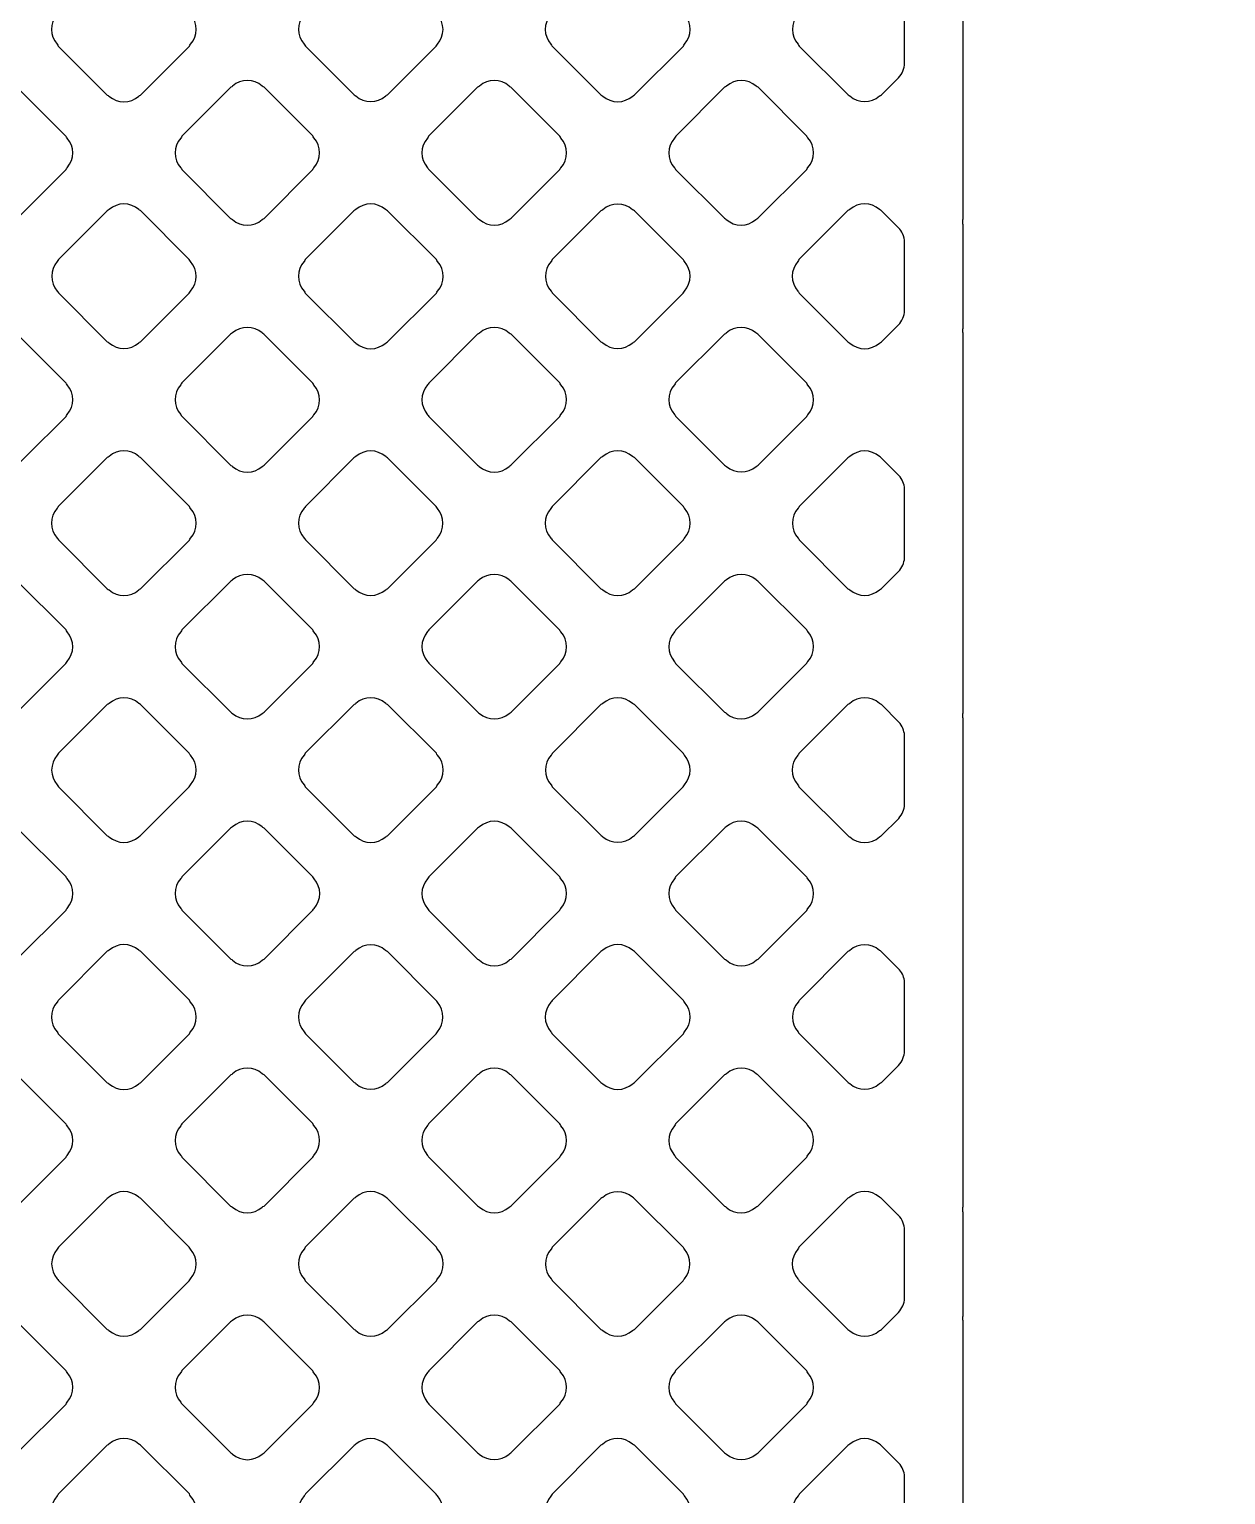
# Model space of a CAD drawing. Extents: x 3811 to 4077, y -444 to -307.
# Drawn here: x 4006.277 to 4007.321, y -391.738 to -390.459 of the extents above; entities that cross this region are included whole.
import ezdxf

# ---------------------------------------------------------------- set-up
doc = ezdxf.new("R2010")
doc.units = 0
doc.layers.add('gbr-dxf', color=7, linetype='Continuous')
doc.layers.add('gbr-outline-dxf', color=2, linetype='Continuous')

msp = doc.modelspace()

# ---------------------------------------------------------------- linework, layer by layer
at = {"layer": 'gbr-dxf'}
for p, q in [((4007.0916, -390.1979), (4007.0916, -390.625)), ((4007.0916, -390.6289), (4007.0916, -390.7204)), ((4007.0916, -390.7236), (4007.0916, -391.0561)), ((4007.0916, -391.06), (4007.0916, -391.4871)), ((4007.0916, -391.491), (4007.0916, -391.5825)), ((4007.0916, -391.5857), (4007.0916, -391.9181))]:
    msp.add_line(p, q, dxfattribs=at)
at = {"layer": 'gbr-dxf', "linetype": 'Continuous'}
for points in [[(4006.3012, -390.472, -0.095756), (4006.3021, -390.4736), (4006.3448, -390.5163, -0.091265), (4006.3464, -390.5173, 0.379731), (4006.3724, -390.5173, -0.09572), (4006.374, -390.5163), (4006.4166, -390.4737, -0.096266), (4006.4176, -390.472, 0.379731), (4006.4176, -390.446, -0.10007), (4006.4166, -390.4443), (4006.3739, -390.4016, -0.087639), (4006.3724, -390.4007, 0.379731), (4006.3464, -390.4007, -0.09572), (4006.3448, -390.4017), (4006.3021, -390.4444, -0.095916), (4006.3012, -390.446, 0.379731)], [(4006.5168, -390.4719, -0.095756), (4006.5178, -390.4736), (4006.5604, -390.5162, -0.091646), (4006.5619, -390.5171, 0.379731), (4006.5879, -390.5171, -0.09572), (4006.5896, -390.5161), (4006.632, -390.4736, -0.098737), (4006.633, -390.472, 0.379672), (4006.633, -390.446, -0.09221), (4006.6321, -390.4444), (4006.5895, -390.4018, -0.095987), (4006.5878, -390.4009, 0.379075), (4006.5619, -390.4009, -0.096265), (4006.5603, -390.4019), (4006.5178, -390.4443, -0.095916), (4006.5168, -390.446, 0.379731)], [(4006.7321, -390.472, -0.08653), (4006.733, -390.4734), (4006.7758, -390.5162, -0.09904), (4006.7775, -390.5172, 0.379293), (4006.8035, -390.5172, -0.09367), (4006.8051, -390.5162), (4006.8477, -390.4736, -0.096332), (4006.8487, -390.472, 0.379321), (4006.8487, -390.446, -0.091581), (4006.8478, -390.4445), (4006.805, -390.4017, -0.095796), (4006.8034, -390.4007, 0.378815), (4006.7775, -390.4007, -0.095506), (4006.7758, -390.4017), (4006.7331, -390.4444, -0.097464), (4006.7321, -390.4461, 0.378462)], [(4006.9478, -390.446, 0.379293), (4006.9478, -390.472, -0.087314), (4006.9487, -390.4735), (4006.9915, -390.5162, -0.086956), (4006.993, -390.5171, 0.379731), (4007.0189, -390.5171, -0.096265), (4007.0206, -390.5162), (4007.0354, -390.5013), (4007.0355, -390.5013, 0.180539), (4007.0408, -390.4884), (4007.0408, -390.4285, 0.14695), (4007.0365, -390.4178), (4007.0204, -390.4017, -0.087301), (4007.0189, -390.4008, 0.379032), (4006.993, -390.4009, -0.098229), (4006.9913, -390.4018), (4006.9488, -390.4444, -0.095796)], [(4006.1934, -390.5537, 0.379293), (4006.1934, -390.5797, -0.087748), (4006.1943, -390.5812), (4006.2373, -390.6241, -0.083134), (4006.2387, -390.625, 0.379289), (4006.2646, -390.625, -0.095506), (4006.2663, -390.624), (4006.3089, -390.5814, -0.095602), (4006.3099, -390.5797, 0.379293), (4006.3099, -390.5538, -0.083235), (4006.309, -390.5524), (4006.266, -390.5095, -0.087978), (4006.2646, -390.5085, 0.379672), (4006.2386, -390.5085, -0.095612), (4006.237, -390.5095), (4006.1944, -390.5521, -0.095602)], [(4006.409, -390.5798, -0.095756), (4006.41, -390.5814), (4006.4525, -390.624, -0.091646), (4006.4541, -390.625, 0.379731), (4006.4801, -390.625, -0.09572), (4006.4817, -390.624), (4006.5243, -390.5813, -0.096266), (4006.5253, -390.5797, 0.379731), (4006.5253, -390.5537, -0.100032), (4006.5243, -390.552), (4006.4817, -390.5094, -0.087515), (4006.4802, -390.5085, 0.379731), (4006.4543, -390.5085, -0.096265), (4006.4526, -390.5095), (4006.41, -390.5522, -0.095916), (4006.409, -390.5538, 0.379731)], [(4006.6244, -390.5797, -0.082792), (4006.6253, -390.5811), (4006.6682, -390.624, -0.095602), (4006.6698, -390.6249, 0.379293), (4006.6958, -390.6249, -0.095956), (4006.6974, -390.6239), (4006.7399, -390.5814, -0.093929), (4006.7409, -390.5798, 0.379731), (4006.7409, -390.5538, -0.087549), (4006.74, -390.5523), (4006.6971, -390.5095, -0.091848), (4006.6956, -390.5085, 0.37859), (4006.6697, -390.5085, -0.095719), (4006.668, -390.5095), (4006.6254, -390.5521, -0.095935), (4006.6244, -390.5538, 0.379287)], [(4006.8399, -390.5798, -0.087131), (4006.8409, -390.5813), (4006.8835, -390.6239, -0.100011), (4006.8852, -390.6249, 0.378814), (4006.9111, -390.6249, -0.097885), (4006.9128, -390.6239), (4006.9554, -390.5813, -0.095796), (4006.9564, -390.5796, 0.379293), (4006.9564, -390.5537, -0.092348), (4006.9554, -390.5521), (4006.9129, -390.5095, -0.095916), (4006.9112, -390.5086, 0.379731), (4006.8853, -390.5086, -0.096265), (4006.8836, -390.5095), (4006.841, -390.5522, -0.098), (4006.84, -390.5539, 0.378936)], [(4006.3013, -390.6875, -0.09148), (4006.3022, -390.689), (4006.3449, -390.7317, -0.090082), (4006.3464, -390.7326, 0.379543), (4006.3724, -390.7326, -0.096117), (4006.374, -390.7317), (4006.4165, -390.6892, -0.095916), (4006.4175, -390.6875, 0.379731), (4006.4175, -390.6616, -0.096265), (4006.4165, -390.6599), (4006.3738, -390.6172, -0.083081), (4006.3724, -390.6163, 0.379415), (4006.3465, -390.6163, -0.098229), (4006.3448, -390.6173), (4006.3022, -390.6599, -0.095796), (4006.3013, -390.6615, 0.378815)], [(4006.5167, -390.6875, -0.100032), (4006.5177, -390.6892), (4006.5603, -390.7318, -0.096214), (4006.5619, -390.7328, 0.379672), (4006.5879, -390.7328, -0.095612), (4006.5895, -390.7318), (4006.6322, -390.6891, -0.095589), (4006.6332, -390.6875, 0.378718), (4006.6332, -390.6616, -0.098137), (4006.6322, -390.6599), (4006.5896, -390.6173, -0.099711), (4006.5878, -390.6163, 0.379214), (4006.5619, -390.6163, -0.096625), (4006.5602, -390.6173), (4006.5177, -390.6598, -0.096266), (4006.5167, -390.6615, 0.379731)], [(4006.7323, -390.6875, -0.083235), (4006.7332, -390.6889), (4006.7758, -390.7316, -0.095916), (4006.7775, -390.7326, 0.379731), (4006.8035, -390.7326, -0.096265), (4006.8051, -390.7316), (4006.8476, -390.6891, -0.096314), (4006.8486, -390.6875, 0.379982), (4006.8486, -390.6615, -0.087034), (4006.8477, -390.66), (4006.805, -390.6173, -0.093673), (4006.8034, -390.6164, 0.379069), (4006.7775, -390.6164, -0.098229), (4006.7758, -390.6174), (4006.7332, -390.6599, -0.095916), (4006.7323, -390.6616, 0.379731)], [(4006.9477, -390.6615, 0.378209), (4006.9477, -390.6874, -0.096842), (4006.9487, -390.6891), (4006.9914, -390.7318, -0.097357), (4006.993, -390.7328, 0.379062), (4007.0189, -390.7328, -0.096225), (4007.0206, -390.7318), (4007.0355, -390.7169), (4007.0355, -390.7169, 0.173705), (4007.0408, -390.7045), (4007.0408, -390.6451, 0.101113), (4007.039, -390.6373, 0.079067), (4007.0355, -390.6322, -0.034501), (4007.0353, -390.632), (4007.0205, -390.6171, -0.088207), (4007.019, -390.6162, 0.379321), (4006.993, -390.6162, -0.09527), (4006.9914, -390.6172), (4006.9486, -390.6599, -0.095293)], [(4006.1934, -390.7953, -0.09082), (4006.1944, -390.7968), (4006.2371, -390.8396, -0.08661), (4006.2386, -390.8405, 0.378984), (4006.2645, -390.8405, -0.096117), (4006.2662, -390.8395), (4006.2739, -390.8318), (4006.3089, -390.7968, -0.096214), (4006.3099, -390.7952, 0.379672), (4006.3099, -390.7692, -0.087343), (4006.309, -390.7677), (4006.2662, -390.725, -0.091703), (4006.2647, -390.724, 0.379293), (4006.2387, -390.7241, -0.096625), (4006.2371, -390.725), (4006.1944, -390.7677, -0.098), (4006.1935, -390.7694, 0.378845)], [(4006.409, -390.7692, 0.379293), (4006.409, -390.7952, -0.092348), (4006.4099, -390.7967), (4006.4527, -390.8396, -0.087638), (4006.4542, -390.8405, 0.379731), (4006.4802, -390.8405, -0.095756), (4006.4818, -390.8395), (4006.5243, -390.797, -0.096023), (4006.5253, -390.7954, 0.379672), (4006.5253, -390.7694, -0.096157), (4006.5244, -390.7678), (4006.4815, -390.7249, -0.083), (4006.4801, -390.724, 0.378906), (4006.4542, -390.724, -0.095866), (4006.4525, -390.725), (4006.4099, -390.7676, -0.095796)], [(4006.6245, -390.7693, 0.379293), (4006.6245, -390.7953, -0.100032), (4006.6255, -390.797), (4006.668, -390.8395, -0.096023), (4006.6696, -390.8404, 0.379672), (4006.6956, -390.8405, -0.096157), (4006.6972, -390.8395), (4006.7399, -390.7968, -0.095796), (4006.7409, -390.7952, 0.379293), (4006.7408, -390.7692, -0.096625), (4006.7399, -390.7676), (4006.6974, -390.7251, -0.100151), (4006.6957, -390.7241, 0.379289), (4006.6697, -390.7241, -0.095866), (4006.6681, -390.7251), (4006.6255, -390.7677, -0.095796)], [(4006.8399, -390.7693, 0.379293), (4006.84, -390.7952, -0.083235), (4006.8408, -390.7966), (4006.8837, -390.8394, -0.096332), (4006.8853, -390.8404, 0.379289), (4006.9113, -390.8404, -0.095506), (4006.9129, -390.8395), (4006.9555, -390.7969, -0.095364), (4006.9564, -390.7953, 0.378209), (4006.9564, -390.7694, -0.090394), (4006.9555, -390.7678), (4006.9126, -390.725, -0.090119), (4006.9111, -390.724, 0.379075), (4006.8852, -390.7241, -0.09572), (4006.8835, -390.725), (4006.8409, -390.7676, -0.095602)], [(4006.3012, -390.877, 0.379032), (4006.3012, -390.903, -0.096333), (4006.3022, -390.9046), (4006.3449, -390.9474, -0.089379), (4006.3465, -390.9483, 0.378821), (4006.3724, -390.9483, -0.096119), (4006.374, -390.9473), (4006.4166, -390.9047, -0.096266), (4006.4176, -390.9031, 0.379731), (4006.4176, -390.8771, -0.100032), (4006.4166, -390.8754), (4006.3739, -390.8327, -0.087857), (4006.3724, -390.8317, 0.379672), (4006.3465, -390.8317, -0.096157), (4006.3448, -390.8327), (4006.3021, -390.8754, -0.096105)], [(4006.5168, -390.903, -0.096265), (4006.5178, -390.9046), (4006.5604, -390.9472, -0.091964), (4006.5619, -390.9481, 0.379731), (4006.5879, -390.9481, -0.096265), (4006.5896, -390.9472), (4006.6321, -390.9047, -0.095916), (4006.633, -390.903, 0.379731), (4006.633, -390.8771, -0.091745), (4006.6321, -390.8755), (4006.5895, -390.8329, -0.095916), (4006.5879, -390.8319, 0.379731), (4006.5619, -390.8319, -0.096265), (4006.5602, -390.8329), (4006.5178, -390.8754, -0.095916), (4006.5168, -390.877, 0.379731)], [(4006.7321, -390.8771, 0.379293), (4006.7321, -390.9031, -0.087748), (4006.7331, -390.9045), (4006.7758, -390.9472, -0.09979), (4006.7775, -390.9482, 0.379289), (4006.8034, -390.9483, -0.095866), (4006.8051, -390.9473), (4006.8477, -390.9046, -0.095602), (4006.8487, -390.903, 0.379214), (4006.8487, -390.877, -0.092348), (4006.8477, -390.8755), (4006.805, -390.8328, -0.096332), (4006.8034, -390.8318, 0.379289), (4006.7775, -390.8318, -0.095506), (4006.7758, -390.8327), (4006.7331, -390.8755, -0.095602)], [(4006.9478, -390.903, -0.095756), (4006.9488, -390.9046), (4006.9914, -390.9472, -0.095535), (4006.993, -390.9481, 0.379293), (4007.019, -390.9481, -0.096625), (4007.0206, -390.9471), (4007.0355, -390.9323), (4007.0355, -390.9322, 0.169784), (4007.0408, -390.9202), (4007.0408, -390.8602, 0.165568), (4007.0359, -390.8483), (4007.0205, -390.8329, -0.095796), (4007.0189, -390.8319, 0.379293), (4006.9929, -390.8319, -0.095956), (4006.9913, -390.8329), (4006.9488, -390.8754, -0.096214), (4006.9479, -390.877, 0.379672)], [(4006.1935, -391.0107, -0.091745), (4006.1944, -391.0123), (4006.2372, -391.0551, -0.087516), (4006.2387, -391.056, 0.379731), (4006.2647, -391.056, -0.09572), (4006.2663, -391.055), (4006.3088, -391.0125, -0.096214), (4006.3098, -391.0108, 0.379672), (4006.3098, -390.9849, -0.096462), (4006.3089, -390.9832), (4006.266, -390.9404, -0.084029), (4006.2646, -390.9395, 0.379293), (4006.2386, -390.9395, -0.095956), (4006.237, -390.9405), (4006.2055, -390.972), (4006.1944, -390.9831, -0.095935), (4006.1935, -390.9847, 0.379731)], [(4006.409, -391.0108, -0.095), (4006.41, -391.0124), (4006.4526, -391.055, -0.09052), (4006.4541, -391.056, 0.379293), (4006.4801, -391.056, -0.096625), (4006.4817, -391.055), (4006.5243, -391.0124, -0.095916), (4006.5253, -391.0107, 0.379731), (4006.5253, -390.9848, -0.099825), (4006.5243, -390.9831), (4006.4817, -390.9405, -0.086956), (4006.4802, -390.9396, 0.379731), (4006.4543, -390.9396, -0.096265), (4006.4526, -390.9405), (4006.41, -390.9832, -0.098209), (4006.409, -390.9849, 0.379155)], [(4006.6245, -391.0107, -0.096265), (4006.6255, -391.0123), (4006.6682, -391.055, -0.091964), (4006.6698, -391.056, 0.379731), (4006.6957, -391.056, -0.096265), (4006.6974, -391.055), (4006.7399, -391.0125, -0.095916), (4006.7408, -391.0109, 0.379731), (4006.7408, -390.9849, -0.091745), (4006.7399, -390.9833), (4006.6972, -390.9406, -0.095916), (4006.6956, -390.9396, 0.379731), (4006.6696, -390.9396, -0.095756), (4006.668, -390.9406), (4006.6255, -390.9831, -0.095628), (4006.6245, -390.9847, 0.379731)], [(4006.84, -391.0109, -0.087314), (4006.8409, -391.0124), (4006.8835, -391.0549, -0.100115), (4006.8852, -391.0559, 0.379672), (4006.9111, -391.056, -0.096157), (4006.9128, -391.055), (4006.9554, -391.0123, -0.095796), (4006.9564, -391.0107, 0.378943), (4006.9564, -390.9847, -0.092061), (4006.9555, -390.9832), (4006.9128, -390.9406, -0.095602), (4006.9112, -390.9396, 0.379293), (4006.8853, -390.9396, -0.095956), (4006.8836, -390.9406), (4006.8409, -390.9833, -0.096266), (4006.84, -390.9849, 0.379731)], [(4006.3013, -391.1185, -0.091685), (4006.3022, -391.1201), (4006.3449, -391.1628, -0.087297), (4006.3464, -391.1637, 0.379731), (4006.3724, -391.1637, -0.09572), (4006.374, -391.1627), (4006.4165, -391.1202, -0.096227), (4006.4175, -391.1185, 0.379494), (4006.4175, -391.0926, -0.098572), (4006.4165, -391.0909), (4006.3738, -391.0482, -0.083374), (4006.3724, -391.0473, 0.379245), (4006.3465, -391.0474, -0.096265), (4006.3448, -391.0483), (4006.3023, -391.0909, -0.095916), (4006.3013, -391.0925, 0.379731)], [(4006.5167, -391.1184, -0.099313), (4006.5177, -391.1201), (4006.5604, -391.1629, -0.093281), (4006.562, -391.1638, 0.378695), (4006.5879, -391.1638, -0.096157), (4006.5896, -391.1628), (4006.6322, -391.1202, -0.095796), (4006.6332, -391.1185, 0.379293), (4006.6332, -391.0926, -0.09572), (4006.6322, -391.0909), (4006.5896, -391.0483, -0.09979), (4006.5879, -391.0473, 0.379731), (4006.5619, -391.0473, -0.09572), (4006.5603, -391.0483), (4006.5177, -391.0909, -0.095935), (4006.5167, -391.0925, 0.378845)], [(4006.7323, -391.0926, 0.37908), (4006.7323, -391.1185, -0.085575), (4006.7332, -391.12), (4006.7759, -391.1627, -0.095602), (4006.7775, -391.1637, 0.379293), (4006.8035, -391.1636, -0.095956), (4006.8051, -391.1627), (4006.8476, -391.1202, -0.096266), (4006.8486, -391.1185, 0.379731), (4006.8486, -391.0925, -0.08798), (4006.8477, -391.0911), (4006.805, -391.0484, -0.092342), (4006.8034, -391.0474, 0.379506), (4006.7775, -391.0474, -0.098229), (4006.7758, -391.0484), (4006.7332, -391.091, -0.095602)], [(4006.9476, -391.1185, -0.087305), (4006.9485, -391.12), (4006.9915, -391.163, -0.086842), (4006.9929, -391.1639, 0.379214), (4007.0189, -391.1638, -0.096625), (4007.0205, -391.1629), (4007.0357, -391.1477, 0.169599), (4007.0408, -391.1355), (4007.0408, -391.0752, 0.161383), (4007.0359, -391.0637), (4007.0206, -391.0483, -0.096314), (4007.0189, -391.0473, 0.379289), (4006.993, -391.0473, -0.095506), (4006.9913, -391.0483), (4006.9486, -391.091, -0.095935), (4006.9476, -391.0926, 0.379196)], [(4006.1934, -391.2004, 0.379293), (4006.1934, -391.2264, -0.09185), (4006.1944, -391.2279), (4006.2371, -391.2706, -0.087638), (4006.2385, -391.2715, 0.379289), (4006.2645, -391.2716, -0.095506), (4006.2661, -391.2706), (4006.3089, -391.2278, -0.095602), (4006.3099, -391.2262, 0.379293), (4006.3099, -391.2002, -0.087748), (4006.3089, -391.1987), (4006.2663, -391.1561, -0.092072), (4006.2647, -391.1551, 0.379506), (4006.2387, -391.1551, -0.098229), (4006.2371, -391.1561), (4006.1944, -391.1988, -0.095796)], [(4006.409, -391.2262, -0.095612), (4006.41, -391.2278), (4006.4527, -391.2706, -0.091703), (4006.4543, -391.2715, 0.378943), (4006.4802, -391.2715, -0.095506), (4006.4818, -391.2705), (4006.5244, -391.2279, -0.095364), (4006.5254, -391.2263, 0.378209), (4006.5254, -391.2004, -0.093319), (4006.5244, -391.1988), (4006.4817, -391.1561, -0.097678), (4006.48, -391.1551, 0.379032), (4006.4541, -391.1551, -0.095973), (4006.4525, -391.1561), (4006.41, -391.1986, -0.096214), (4006.409, -391.2002, 0.379672)], [(4006.6245, -391.2263, -0.098104), (4006.6255, -391.228), (4006.6681, -391.2705, -0.09441), (4006.6697, -391.2715, 0.379069), (4006.6956, -391.2715, -0.096117), (4006.6973, -391.2705), (4006.7399, -391.2279, -0.095796), (4006.7409, -391.2262, 0.378906), (4006.7409, -391.2003, -0.095866), (4006.7399, -391.1987), (4006.6974, -391.1561, -0.099849), (4006.6957, -391.1551, 0.379293), (4006.6697, -391.1552, -0.096625), (4006.6681, -391.1561), (4006.6255, -391.1987, -0.096214), (4006.6245, -391.2003, 0.379982)], [(4006.84, -391.2263, -0.082756), (4006.8408, -391.2277), (4006.8837, -391.2705, -0.096266), (4006.8853, -391.2715, 0.379731), (4006.9113, -391.2715, -0.09572), (4006.9129, -391.2705), (4006.9554, -391.228, -0.096266), (4006.9564, -391.2263, 0.379731), (4006.9564, -391.2004, -0.08798), (4006.9555, -391.1989), (4006.9127, -391.1561, -0.092126), (4006.9111, -391.1551, 0.379731), (4006.8851, -391.1551, -0.09572), (4006.8835, -391.1561), (4006.8409, -391.1987, -0.096266), (4006.84, -391.2003, 0.379731)], [(4006.3011, -391.334, -0.095527), (4006.3021, -391.3357), (4006.3449, -391.3784, -0.09197), (4006.3464, -391.3794, 0.379293), (4006.3724, -391.3793, -0.09572), (4006.374, -391.3784), (4006.4166, -391.3357, -0.096266), (4006.4176, -391.3341, 0.379731), (4006.4176, -391.3081, -0.100032), (4006.4166, -391.3064), (4006.3739, -391.2637, -0.087856), (4006.3724, -391.2628, 0.379672), (4006.3465, -391.2628, -0.095612), (4006.3448, -391.2637), (4006.3021, -391.3065, -0.095535), (4006.3011, -391.3081, 0.378858)], [(4006.5168, -391.334, -0.096265), (4006.5178, -391.3357), (4006.5604, -391.3782, -0.091964), (4006.5619, -391.3792, 0.379731), (4006.5879, -391.3792, -0.096265), (4006.5896, -391.3782), (4006.632, -391.3357, -0.098737), (4006.633, -391.334, 0.379672), (4006.633, -391.3081, -0.092597), (4006.6321, -391.3065), (4006.5895, -391.2639, -0.096915), (4006.5878, -391.2629, 0.379032), (4006.5619, -391.263, -0.096117), (4006.5603, -391.2639), (4006.5178, -391.3064, -0.095916), (4006.5168, -391.308, 0.379731)], [(4006.7321, -391.334, -0.086317), (4006.733, -391.3355), (4006.7758, -391.3783, -0.099113), (4006.7775, -391.3793, 0.379032), (4006.8035, -391.3793, -0.095973), (4006.8051, -391.3783), (4006.8477, -391.3357, -0.095602), (4006.8487, -391.334, 0.379214), (4006.8487, -391.3081, -0.092348), (4006.8477, -391.3065), (4006.805, -391.2638, -0.096332), (4006.8034, -391.2628, 0.379289), (4006.7775, -391.2628, -0.095506), (4006.7758, -391.2638), (4006.7331, -391.3065, -0.097795), (4006.7321, -391.3082, 0.378462)], [(4006.9478, -391.3341, -0.087748), (4006.9487, -391.3355), (4006.9915, -391.3783, -0.087638), (4006.993, -391.3792, 0.379731), (4007.0189, -391.3792, -0.096265), (4007.0206, -391.3782), (4007.0354, -391.3634), (4007.0355, -391.3633, 0.180539), (4007.0408, -391.3504), (4007.0408, -391.2906, 0.147296), (4007.0365, -391.2799), (4007.0204, -391.2638, -0.087639), (4007.019, -391.2629, 0.379731), (4006.993, -391.2629, -0.09572), (4006.9913, -391.2639), (4006.9488, -391.3065, -0.095916), (4006.9478, -391.3081, 0.379731)], [(4006.1934, -391.4418, -0.087314), (4006.1943, -391.4432), (4006.2373, -391.4862, -0.083134), (4006.2387, -391.4871, 0.379321), (4006.2646, -391.4871, -0.09527), (4006.2663, -391.4861), (4006.3089, -391.4435, -0.095935), (4006.3099, -391.4418, 0.379324), (4006.3099, -391.4159, -0.082876), (4006.309, -391.4145), (4006.266, -391.3715, -0.08752), (4006.2646, -391.3706, 0.379214), (4006.2386, -391.3706, -0.095956), (4006.237, -391.3716), (4006.1944, -391.4142, -0.096266), (4006.1934, -391.4158, 0.379731)], [(4006.409, -391.4159, 0.379293), (4006.409, -391.4419, -0.096265), (4006.41, -391.4435), (4006.4525, -391.4861, -0.092233), (4006.4541, -391.487, 0.379321), (4006.48, -391.487, -0.095506), (4006.4817, -391.4861), (4006.5244, -391.4434, -0.095796), (4006.5253, -391.4418, 0.379293), (4006.5253, -391.4158, -0.100032), (4006.5243, -391.4141), (4006.4817, -391.3715, -0.087638), (4006.4802, -391.3706, 0.379321), (4006.4543, -391.3706, -0.095866), (4006.4527, -391.3716), (4006.4099, -391.4143, -0.095895)], [(4006.6244, -391.4158, 0.379293), (4006.6244, -391.4418, -0.083235), (4006.6253, -391.4432), (4006.6681, -391.486, -0.096111), (4006.6698, -391.487, 0.379321), (4006.6957, -391.487, -0.095506), (4006.6974, -391.486), (4006.7399, -391.4435, -0.097795), (4006.7409, -391.4418, 0.37845), (4006.7409, -391.4159, -0.087191), (4006.74, -391.4144), (4006.6971, -391.3715, -0.091794), (4006.6956, -391.3706, 0.378984), (4006.6696, -391.3706, -0.095973), (4006.668, -391.3716), (4006.6254, -391.4142, -0.095602)], [(4006.84, -391.416, 0.378209), (4006.84, -391.4418, -0.09129), (4006.8409, -391.4434), (4006.8837, -391.4862, -0.087057), (4006.8851, -391.4871, 0.378862), (4006.9111, -391.487, -0.097885), (4006.9127, -391.4861), (4006.9555, -391.4433, -0.095796), (4006.9564, -391.4417, 0.379293), (4006.9564, -391.4157, -0.087314), (4006.9555, -391.4143), (4006.9128, -391.3716, -0.092126), (4006.9113, -391.3706, 0.379321), (4006.8853, -391.3706, -0.095506), (4006.8837, -391.3716), (4006.8409, -391.4143, -0.095364)], [(4006.3013, -391.5496, -0.091685), (4006.3022, -391.5511), (4006.3449, -391.5938, -0.086956), (4006.3464, -391.5947, 0.379731), (4006.3724, -391.5947, -0.096265), (4006.374, -391.5937), (4006.4165, -391.5513, -0.095916), (4006.4175, -391.5496, 0.379731), (4006.4175, -391.5236, -0.096265), (4006.4165, -391.522), (4006.3738, -391.4793, -0.083134), (4006.3724, -391.4784, 0.379731), (4006.3464, -391.4784, -0.096265), (4006.3448, -391.4794), (4006.3023, -391.5219, -0.095916), (4006.3013, -391.5236, 0.379731)], [(4006.5167, -391.5236, 0.379293), (4006.5167, -391.5495, -0.099964), (4006.5177, -391.5513), (4006.5603, -391.5938, -0.096332), (4006.5619, -391.5948, 0.379289), (4006.5879, -391.5948, -0.095506), (4006.5895, -391.5939), (4006.6322, -391.5512, -0.095602), (4006.6332, -391.5496, 0.379293), (4006.6332, -391.5236, -0.095956), (4006.6322, -391.522), (4006.5896, -391.4794, -0.100335), (4006.5879, -391.4784, 0.379672), (4006.5619, -391.4783, -0.095612), (4006.5603, -391.4793), (4006.5176, -391.5219, -0.095602)], [(4006.7322, -391.5237, 0.379214), (4006.7323, -391.5496, -0.083317), (4006.7332, -391.551), (4006.7758, -391.5937, -0.095916), (4006.7775, -391.5947, 0.379289), (4006.8034, -391.5947, -0.09601), (4006.8051, -391.5937), (4006.8476, -391.5512, -0.095897), (4006.8486, -391.5495, 0.378681), (4006.8486, -391.5236, -0.08701), (4006.8477, -391.5221), (4006.8049, -391.4794, -0.091416), (4006.8034, -391.4784, 0.37908), (4006.7775, -391.4785, -0.096117), (4006.7758, -391.4794), (4006.7332, -391.522, -0.095602)], [(4006.9477, -391.5236, 0.378332), (4006.9477, -391.5495, -0.095862), (4006.9487, -391.5512), (4006.9914, -391.5939, -0.094225), (4006.993, -391.5949, 0.378814), (4007.0189, -391.5948, -0.095612), (4007.0206, -391.5939), (4007.0355, -391.579), (4007.0355, -391.5789, 0.173775), (4007.0408, -391.5666), (4007.0408, -391.5072, 0.180653), (4007.0355, -391.4942, -0.033943), (4007.0353, -391.4941), (4007.0205, -391.4792, -0.087638), (4007.019, -391.4783, 0.379289), (4006.993, -391.4783, -0.095506), (4006.9914, -391.4792), (4006.9486, -391.522, -0.095293)], [(4006.1934, -391.6574, -0.091583), (4006.1944, -391.6589), (4006.2371, -391.7017, -0.086961), (4006.2386, -391.7026, 0.379293), (4006.2645, -391.7026, -0.096625), (4006.2662, -391.7016), (4006.3089, -391.6589, -0.095916), (4006.3099, -391.6572, 0.379731), (4006.3099, -391.6313, -0.087748), (4006.3089, -391.6298), (4006.2663, -391.5871, -0.092233), (4006.2647, -391.5861, 0.379289), (4006.2387, -391.5861, -0.095866), (4006.2371, -391.5871), (4006.1944, -391.6298, -0.095585), (4006.1934, -391.6315, 0.379287)], [(4006.409, -391.6573, -0.091558), (4006.4099, -391.6588), (4006.4527, -391.7016, -0.087516), (4006.4542, -391.7025, 0.379731), (4006.4802, -391.7025, -0.09572), (4006.4818, -391.7016), (4006.5243, -391.6591, -0.096266), (4006.5253, -391.6574, 0.379731), (4006.5253, -391.6315, -0.09572), (4006.5243, -391.6298), (4006.4815, -391.587, -0.083056), (4006.4801, -391.5861, 0.379731), (4006.4541, -391.5861, -0.09572), (4006.4525, -391.5871), (4006.41, -391.6296, -0.096266), (4006.409, -391.6313, 0.379731)], [(4006.6245, -391.6314, 0.379293), (4006.6245, -391.6574, -0.099964), (4006.6255, -391.6591), (4006.668, -391.7015, -0.096332), (4006.6696, -391.7025, 0.379289), (4006.6956, -391.7025, -0.09601), (4006.6972, -391.7016), (4006.7399, -391.6589, -0.095895), (4006.7409, -391.6573, 0.379293), (4006.7408, -391.6313, -0.095956), (4006.7399, -391.6297), (4006.6974, -391.5872, -0.100335), (4006.6957, -391.5862, 0.379672), (4006.6697, -391.5862, -0.095612), (4006.6681, -391.5871), (4006.6255, -391.6298, -0.095602)], [(4006.8399, -391.6314, 0.379293), (4006.84, -391.6573, -0.083235), (4006.8408, -391.6587), (4006.8837, -391.7015, -0.096111), (4006.8853, -391.7025, 0.379289), (4006.9113, -391.7025, -0.095649), (4006.9129, -391.7015), (4006.9555, -391.659, -0.095293), (4006.9564, -391.6573, 0.378332), (4006.9564, -391.6315, -0.090318), (4006.9555, -391.6299), (4006.9126, -391.5871, -0.09052), (4006.9111, -391.5861, 0.379032), (4006.8852, -391.5861, -0.095973), (4006.8835, -391.5871), (4006.8409, -391.6297, -0.095602)], [(4006.3012, -391.7651, -0.09572), (4006.3021, -391.7667), (4006.3448, -391.8094, -0.091437), (4006.3464, -391.8104, 0.379731), (4006.3724, -391.8104, -0.096265), (4006.374, -391.8094), (4006.4166, -391.7668, -0.095916), (4006.4176, -391.7651, 0.379731), (4006.4176, -391.7392, -0.100266), (4006.4166, -391.7374), (4006.3739, -391.6947, -0.087639), (4006.3724, -391.6938, 0.379731), (4006.3464, -391.6938, -0.09572), (4006.3448, -391.6948), (4006.3021, -391.7375, -0.096266), (4006.3012, -391.7391, 0.379731)], [(4006.5168, -391.7651, -0.09572), (4006.5178, -391.7667), (4006.5604, -391.8093, -0.091964), (4006.5619, -391.8102, 0.379731), (4006.5879, -391.8102, -0.096265), (4006.5896, -391.8092), (4006.6321, -391.7667, -0.095916), (4006.633, -391.7651, 0.379731), (4006.633, -391.7391, -0.091745), (4006.6321, -391.7376), (4006.5895, -391.695, -0.096266), (4006.5879, -391.694, 0.379731), (4006.5619, -391.694, -0.09572), (4006.5603, -391.695), (4006.5178, -391.7374, -0.096266), (4006.5168, -391.7391, 0.379731)], [(4006.7321, -391.7392, 0.379293), (4006.7321, -391.7651, -0.087314), (4006.7331, -391.7666), (4006.7758, -391.8093, -0.100054), (4006.7775, -391.8103, 0.379289), (4006.8034, -391.8103, -0.095506), (4006.8051, -391.8094), (4006.8478, -391.7667, -0.095535), (4006.8487, -391.7651, 0.379214), (4006.8487, -391.7391, -0.091954), (4006.8477, -391.7375), (4006.8051, -391.6948, -0.096314), (4006.8034, -391.6939, 0.379703), (4006.7775, -391.6938, -0.095612), (4006.7758, -391.6948), (4006.7331, -391.7375, -0.095796)], [(4006.9478, -391.7391, 0.379293), (4006.9479, -391.7651, -0.096265), (4006.9488, -391.7667), (4006.9914, -391.8092, -0.095916), (4006.993, -391.8102, 0.379731), (4007.019, -391.8102, -0.096265), (4007.0206, -391.8092), (4007.0358, -391.7941, 0.165064), (4007.0408, -391.7823), (4007.0408, -391.7223, 0.165892), (4007.0359, -391.7104), (4007.0205, -391.695, -0.097796), (4007.0189, -391.694, 0.378814), (4006.9929, -391.694, -0.098049), (4006.9913, -391.695), (4006.9488, -391.7375, -0.095895)]]:
    msp.add_lwpolyline(points, format="xyb", close=True, dxfattribs=at)
at = {"layer": 'gbr-dxf'}
for centre, start, end in [((4007.0663, -390.627), 355.6195, 4.3805), ((4007.0663, -390.722), 356.4279, 3.5721), ((4007.0663, -391.058), 355.6195, 4.3805), ((4007.0663, -391.4891), 355.6195, 4.3805), ((4007.0663, -391.5841), 356.4279, 3.5721)]:
    msp.add_arc(centre, 0.0254, start, end, dxfattribs=at)
at = {"layer": 'gbr-outline-dxf', "linetype": 'Continuous', "const_width": 0.000025}
msp.add_lwpolyline([(4007.3211, -395.4902), (4007.3211, -388.1086, 0.211094), (4007.1577, -387.7389), (4001.4844, -382.5726, -0.211095), (4001.3211, -382.2029), (4001.3211, -374.2998, 0.414217), (4000.8211, -373.7998), (3987.8211, -373.7998, 0.414217), (3987.3211, -374.2998), (3987.3211, -382.2029, 0.211094), (3987.4844, -382.5726), (3993.1577, -387.7389, -0.211095), (3993.3211, -388.1086), (3993.3211, -396.8664, 0.414217), (3993.8211, -397.3664), (3998.8211, -397.3664, 0.414217), (3999.3211, -396.8664), (3999.3211, -396.4902, -0.414217), (3999.8211, -395.9902), (4006.8211, -395.9902, 0.414217)], format="xyb", close=True, dxfattribs=at)

doc.saveas('drawing.dxf')
